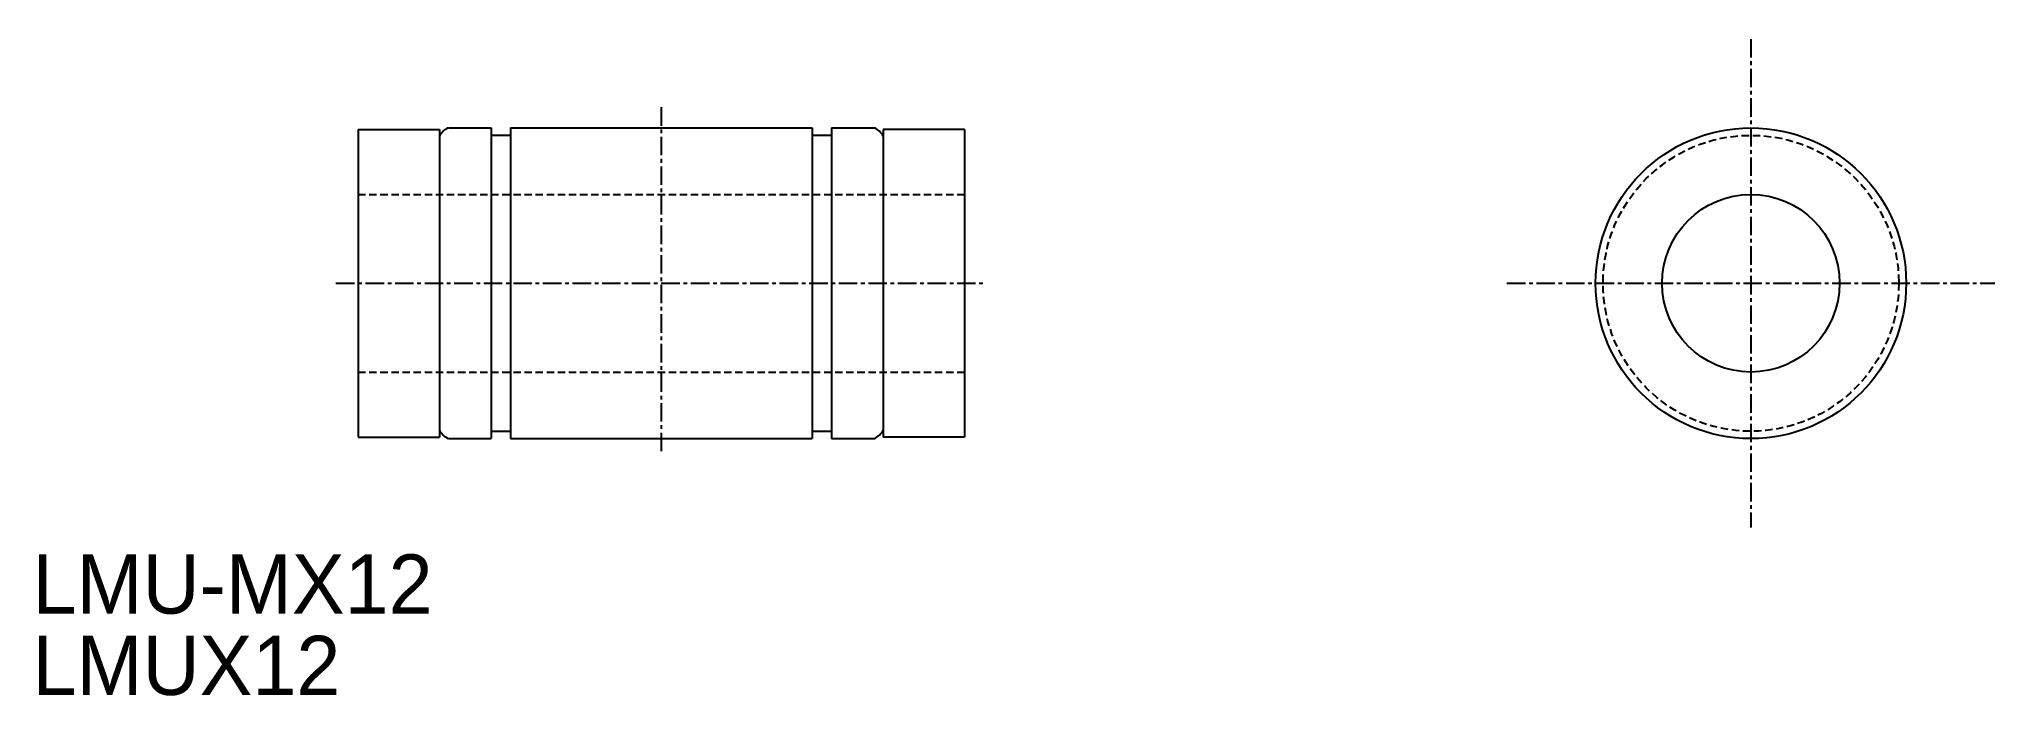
# Model space of a CAD drawing. Extents: x 75 to 207, y 68 to 112.
import ezdxf

# ---------------------------------------------------------------- set-up
doc = ezdxf.new("R2010")
doc.units = 0
doc.linetypes.add('CENTER', pattern=[2, 1.25, -0.25, 0.25, -0.25])
doc.linetypes.add('DASHED', pattern=[0.75, 0.5, -0.25])
doc.layers.get('0').update_dxf_attribs({"linetype": 'CONTINUOUS'})
doc.layers.add('CENTER', color=1, linetype='CENTER')

msp = doc.modelspace()

# ---------------------------------------------------------------- linework, layer by layer
at = {"color": 7, "linetype": 'CONTINUOUS'}
for p, q in [((96.23, 105.87), (101.73, 105.87)), ((96.23, 105.87), (96.23, 85.07)), ((101.73, 105.87), (101.73, 85.07)), ((102.33, 105.97), (105.23, 105.97)), ((105.23, 105.97), (105.23, 84.97)), ((106.53, 105.97), (126.93, 105.97)), ((106.53, 105.97), (106.53, 84.97)), ((126.93, 105.97), (126.93, 84.97)), ((128.23, 105.97), (131.14, 105.97)), ((128.23, 105.97), (128.23, 84.97)), ((137.23, 105.87), (131.73, 105.87)), ((131.73, 105.87), (131.73, 85.07)), ((137.23, 105.87), (137.23, 85.07)), ((105.23, 105.47), (106.53, 105.47)), ((126.93, 105.47), (128.23, 105.47)), ((96.23, 85.07), (101.73, 85.07)), ((102.33, 84.97), (105.23, 84.97)), ((105.23, 85.47), (106.53, 85.47)), ((106.53, 84.97), (126.93, 84.97)), ((126.93, 85.47), (128.23, 85.47)), ((128.23, 84.97), (131.14, 84.97)), ((137.23, 85.07), (131.73, 85.07))]:
    msp.add_line(p, q, dxfattribs=at)
at = {"color": 3, "linetype": 'DASHED'}
for p, q in [((96.23, 101.47), (137.23, 101.47)), ((96.23, 89.47), (137.23, 89.47))]:
    msp.add_line(p, q, dxfattribs=at)
at = {"color": 7, "linetype": 'CONTINUOUS'}
for radius in [10.5, 6]:
    msp.add_circle((190.4, 95.47), radius, dxfattribs=at)
at = {"color": 3, "linetype": 'DASHED'}
msp.add_circle((190.4, 95.47), 10, dxfattribs=at)
at = {"color": 7, "linetype": 'CONTINUOUS'}
for centre, start, end in [((102.88, 104.8), 115.3317, 152.2042), ((130.58, 104.8), 27.7958, 64.6683), ((102.88, 86.15), 207.7958, 244.6683), ((130.58, 86.15), 295.3317, 332.2042)]:
    msp.add_arc(centre, 1.3, start, end, dxfattribs=at)
at = {"layer": 'CENTER', "color": 1, "linetype": 'CENTER'}
for p, q in [((190.4, 111.97), (190.4, 78.97)), ((116.73, 107.37), (116.73, 83.87)), ((94.73, 95.47), (138.73, 95.47)), ((173.9, 95.47), (206.9, 95.47))]:
    msp.add_line(p, q, dxfattribs=at)

# ---------------------------------------------------------------- texts
for s, p in [('LMU-MX12', (74.22, 73.14)), ('LMUX12', (74.22, 67.64))]:
    msp.add_text(s, height=4).set_placement(p)

doc.saveas('drawing.dxf')
